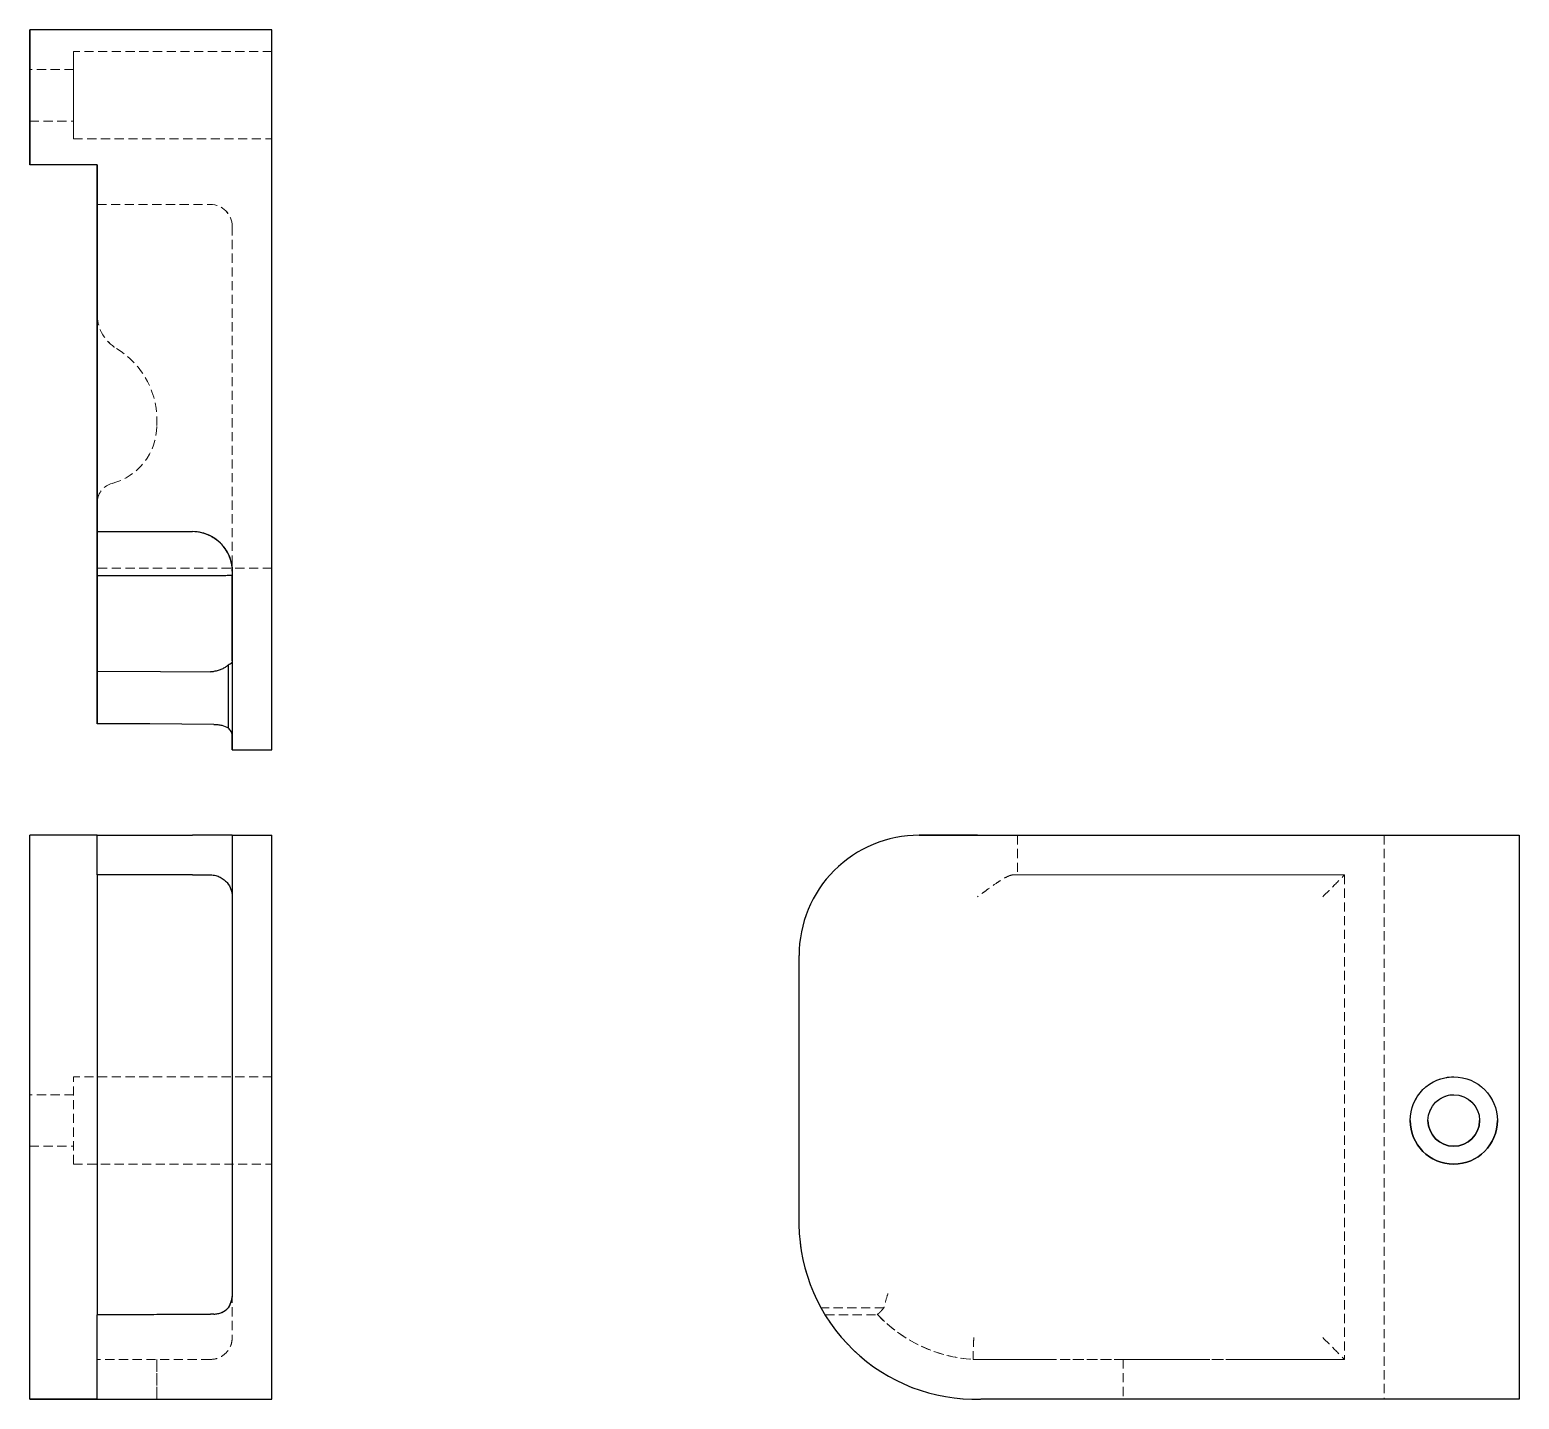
# Model space of a CAD drawing. Header units: millimetres. Extents: x 66 to 273, y 18 to 208.
import ezdxf

# ---------------------------------------------------------------- set-up
doc = ezdxf.new("R2010")
doc.units = ezdxf.units.MM
doc.linetypes.add('HIDDEN', pattern=[1.905, 1.27, -0.635])

msp = doc.modelspace()

# ---------------------------------------------------------------- linework, layer by layer
at = {"color": 7, "linetype": 'Continuous', "lineweight": 25}
for p, q in [((66.18, 208), (66.18, 189.26)), ((66.19, 208), (66.18, 208)), ((66.19, 189.26), (66.19, 208)), ((99.8, 208), (66.19, 208)), ((99.8, 124.69), (99.8, 208)), ((66.18, 189.26), (66.19, 189.26)), ((75.56, 189.26), (66.19, 189.26)), ((75.55, 189.26), (75.55, 168.47)), ((75.56, 138.31), (75.56, 189.26)), ((75.56, 183.75), (75.55, 183.75)), ((75.55, 168.47), (75.55, 183.75)), ((75.56, 183.75), (75.56, 138.31)), ((75.56, 168.23), (75.55, 168.47)), ((75.55, 168.47), (75.56, 168.22)), ((75.56, 142.53), (75.55, 142.35)), ((75.55, 142.35), (75.56, 142.52)), ((75.55, 132.16), (75.55, 142.35)), ((75.55, 142.35), (75.55, 133.22)), ((75.56, 138.31), (88.78, 138.31)), ((94.29, 132.8), (94.29, 124.69)), ((91.26, 132.16), (75.55, 132.16)), ((75.55, 111.63), (75.55, 118.94)), ((93.74, 119.78), (93.74, 111.05)), ((94.29, 108), (94.29, 108)), ((94.29, 108), (99.8, 108)), ((66.18, 17.85), (66.19, 96.15)), ((75.56, 96.15), (66.19, 96.15)), ((75.56, 90.64), (75.56, 96.15)), ((75.56, 96.15), (88.78, 96.15)), ((94.29, 96.15), (88.78, 96.15)), ((94.29, 96.15), (99.8, 96.15)), ((197.8, 96.15), (189.69, 96.15)), ((189.69, 96.15), (273, 96.15)), ((203.31, 96.15), (203.31, 96.15)), ((203.31, 96.15), (254.26, 96.15)), ((254.26, 96.15), (254.26, 96.15)), ((254.26, 96.15), (273, 96.15)), ((273, 96.15), (273, 96.15)), ((273, 96.15), (273, 17.84)), ((75.56, 90.64), (75.55, 29.53)), ((88.78, 90.64), (75.56, 90.64)), ((88.78, 90.64), (91.26, 90.64)), ((94.29, 79.45), (94.29, 42.1)), ((99.8, 42.1), (99.8, 79.45)), ((173, 42.1), (173, 79.45)), ((94.29, 32.51), (94.29, 32.51)), ((75.55, 29.53), (91.26, 29.65)), ((75.84, 29.53), (75.55, 29.53)), ((75.55, 29.53), (75.55, 29.53)), ((91.75, 29.65), (75.84, 29.53)), ((93.74, 30.52), (93.74, 30.52)), ((66.18, 17.85), (75.55, 17.85)), ((66.18, 17.85), (66.18, 17.85)), ((75.55, 17.85), (66.18, 17.85)), ((75.55, 17.84), (99.8, 17.83)), ((273, 17.84), (198.22, 17.84))]:
    msp.add_line(p, q, dxfattribs=at)
at = {"color": 7, "linetype": 'HIDDEN', "lineweight": 18}
for p, q in [((99.8, 208), (99.8, 133.22)), ((99.8, 204.97), (72.25, 204.97)), ((72.25, 202.49), (66.19, 202.49)), ((66.19, 195.33), (72.25, 195.33)), ((72.25, 192.85), (99.8, 192.85)), ((75.56, 183.75), (91.26, 183.75)), ((94.29, 180.72), (94.29, 132.8)), ((83.82, 153.02), (83.82, 153.02)), ((99.8, 133.22), (75.55, 133.22)), ((99.8, 108), (99.8, 108)), ((66.19, 96.15), (66.19, 96.15)), ((75.56, 96.15), (75.56, 96.15)), ((94.29, 96.15), (94.29, 96.15)), ((99.8, 96.15), (99.8, 96.15)), ((203.31, 96.15), (203.31, 90.64)), ((254.26, 96.15), (254.26, 17.85)), ((75.56, 90.64), (75.56, 90.64)), ((202.72, 90.64), (248.75, 90.64)), ((248.75, 90.64), (203.31, 90.64)), ((248.75, 90.64), (248.75, 23.36)), ((248.75, 90.64), (248.75, 90.64)), ((94.29, 87.61), (94.29, 87.61)), ((173, 79.45), (173, 79.45)), ((99.8, 62.6), (72.25, 62.61)), ((72.25, 60.12), (66.19, 60.12)), ((257.85, 56.54), (257.85, 56.54)), ((260.33, 56.54), (260.33, 56.54)), ((267.49, 56.54), (267.49, 56.54)), ((269.97, 56.54), (269.97, 56.54)), ((66.19, 52.96), (72.25, 52.96)), ((72.25, 50.48), (99.8, 50.48)), ((94.29, 32.51), (94.29, 26.39)), ((184.78, 30.52), (176.05, 30.52)), ((176.63, 29.53), (183.94, 29.53)), ((94.29, 26.39), (94.29, 26.39)), ((91.26, 23.36), (75.55, 23.36)), ((75.55, 23.36), (75.55, 23.36)), ((83.82, 23.36), (83.82, 17.85)), ((83.84, 17.85), (83.84, 23.36)), ((91.26, 23.36), (91.26, 23.36)), ((248.75, 23.36), (197.16, 23.36)), ((197.16, 23.36), (197.16, 23.36)), ((197.16, 23.36), (207.35, 23.36)), ((218.02, 23.36), (218.02, 17.85)), ((233.47, 23.36), (248.75, 23.36)), ((99.8, 17.84), (75.55, 17.85)), ((75.55, 17.85), (99.8, 17.84)), ((75.55, 17.85), (75.55, 17.85)), ((75.55, 17.85), (75.55, 17.85)), ((99.8, 17.84), (99.8, 17.84)), ((198.22, 17.84), (198.22, 17.85)), ((207.35, 17.85), (198.22, 17.85)), ((254.26, 17.85), (233.47, 17.85)), ((273, 17.85), (254.26, 17.85))]:
    msp.add_line(p, q, dxfattribs=at)
at = {"color": 7, "linetype": 'HIDDEN', "lineweight": 18, "flags": 128}
for points in [[(72.25, 198.91), (72.25, 199.72), (72.25, 200.51), (72.25, 201.28), (72.25, 202), (72.25, 202.67), (72.25, 203.27), (72.25, 203.79), (72.25, 204.23), (72.25, 204.57), (72.25, 204.81), (72.25, 204.94), (72.25, 204.97), (72.25, 204.89), (72.25, 204.7), (72.25, 204.41), (72.25, 204.02), (72.25, 203.54), (72.25, 202.98), (72.25, 202.34), (72.25, 201.65), (72.25, 200.9), (72.25, 200.12), (72.25, 199.32), (72.25, 198.51), (72.25, 197.71), (72.25, 196.92), (72.25, 196.18), (72.25, 195.48), (72.25, 194.85), (72.25, 194.28), (72.25, 193.8), (72.25, 193.41), (72.25, 193.12), (72.25, 192.94), (72.25, 192.85), (72.25, 192.88), (72.25, 193.02), (72.25, 193.26), (72.25, 193.6), (72.25, 194.03), (72.25, 194.56), (72.25, 195.16), (72.25, 195.82), (72.25, 196.55), (72.25, 197.31), (72.25, 198.1), (72.25, 198.91)], [(99.8, 198.91), (99.8, 199.72), (99.8, 200.51), (99.8, 201.28), (99.8, 202), (99.8, 202.67), (99.8, 203.27), (99.8, 203.79), (99.8, 204.23), (99.8, 204.57), (99.8, 204.81), (99.8, 204.94), (99.8, 204.97), (99.8, 204.89), (99.8, 204.7), (99.8, 204.41), (99.8, 204.02), (99.8, 203.54), (99.8, 202.98), (99.8, 202.34), (99.8, 201.65), (99.8, 200.9), (99.8, 200.12), (99.8, 199.32), (99.8, 198.51), (99.8, 197.71), (99.8, 196.92), (99.8, 196.18), (99.8, 195.48), (99.8, 194.85), (99.8, 194.28), (99.8, 193.8), (99.8, 193.41), (99.8, 193.12), (99.8, 192.94), (99.8, 192.85), (99.8, 192.88), (99.8, 193.02), (99.8, 193.26), (99.8, 193.6), (99.8, 194.03), (99.8, 194.56), (99.8, 195.16), (99.8, 195.82), (99.8, 196.55), (99.8, 197.31), (99.8, 198.1), (99.8, 198.91)], [(72.25, 198.91), (72.25, 199.53), (72.25, 200.14), (72.25, 200.7), (72.25, 201.22), (72.25, 201.66), (72.25, 202.01), (72.25, 202.28), (72.25, 202.44), (72.25, 202.49), (72.25, 202.44), (72.25, 202.28), (72.25, 202.01), (72.25, 201.66), (72.25, 201.22), (72.25, 200.7), (72.25, 200.14), (72.25, 199.53), (72.25, 198.91), (72.25, 198.29), (72.25, 197.69), (72.25, 197.12), (72.25, 196.61), (72.25, 196.17), (72.25, 195.81), (72.25, 195.55), (72.25, 195.39), (72.25, 195.33), (72.25, 195.39), (72.25, 195.55), (72.25, 195.81), (72.25, 196.17), (72.25, 196.61), (72.25, 197.12), (72.25, 197.69), (72.25, 198.29), (72.25, 198.91)], [(99.8, 133.22), (99.8, 131.6), (99.8, 129.98), (99.8, 128.37), (99.8, 126.78), (99.8, 125.22), (99.8, 123.69), (99.8, 122.19), (99.8, 120.75), (99.8, 119.35), (99.8, 118.01), (99.8, 116.74), (99.8, 115.53), (99.8, 114.4), (99.8, 113.34), (99.8, 112.38), (99.8, 111.5), (99.8, 110.71), (99.8, 110.01), (99.8, 109.42), (99.8, 108.93), (99.8, 108.54), (99.8, 108.25), (99.8, 108.07), (99.8, 108)], [(203.31, 90.64), (203.3, 90.64), (203.27, 90.64), (203.22, 90.64), (203.16, 90.64), (203.08, 90.64), (202.97, 90.64), (202.85, 90.64), (202.72, 90.64)], [(72.25, 50.48), (72.25, 50.5), (72.25, 50.6), (72.25, 50.82), (72.25, 51.13), (72.25, 51.55), (72.25, 52.05), (72.25, 52.63), (72.25, 53.28), (72.25, 53.99), (72.25, 54.75), (72.25, 55.54), (72.25, 56.34), (72.25, 57.15), (72.25, 57.95), (72.25, 58.72), (72.25, 59.46), (72.25, 60.14), (72.25, 60.76), (72.25, 61.3), (72.25, 61.76), (72.25, 62.13), (72.25, 62.39), (72.25, 62.55), (72.25, 62.61)], [(176.55, 29.65), (176.6, 29.58), (176.63, 29.53)], [(176.63, 29.53), (176.63, 29.53), (176.63, 29.53)], [(183.94, 29.53), (183.88, 29.6), (183.83, 29.65)], [(207.35, 23.36), (207.8, 23.36), (208.24, 23.36), (208.66, 23.36), (209.04, 23.36), (209.37, 23.36), (209.65, 23.36), (209.87, 23.36), (210.02, 23.36)], [(218.02, 23.36), (217.04, 23.36), (216.06, 23.36), (215.12, 23.36), (214.21, 23.36), (213.36, 23.36), (212.58, 23.36), (211.88, 23.36), (211.26, 23.36), (210.74, 23.36), (210.32, 23.36), (210.02, 23.36)], [(228.75, 23.36), (228.11, 23.36), (227.37, 23.36), (226.55, 23.36), (225.65, 23.36), (224.68, 23.36), (223.65, 23.36), (222.58, 23.36), (221.47, 23.36), (220.33, 23.36), (219.18, 23.36), (218.02, 23.36)], [(228.75, 23.36), (229.16, 23.36), (229.63, 23.36), (230.17, 23.36), (230.76, 23.36), (231.4, 23.36), (232.07, 23.36), (232.76, 23.36), (233.47, 23.36)], [(75.55, 17.85), (75.6, 17.85), (75.73, 17.85), (75.95, 17.85), (76.26, 17.85), (76.65, 17.85), (77.11, 17.85), (77.63, 17.85), (78.21, 17.85)], [(77.62, 17.85), (77.19, 17.85), (76.79, 17.85), (76.43, 17.85), (76.13, 17.85), (75.88, 17.85), (75.7, 17.85), (75.59, 17.85), (75.55, 17.85)], [(77.62, 17.85), (78.56, 17.85), (79.46, 17.85), (80.3, 17.85), (81.08, 17.85), (81.77, 17.85), (82.38, 17.85), (82.89, 17.85), (83.29, 17.85), (83.58, 17.85), (83.76, 17.85), (83.82, 17.85)], [(83.82, 17.85), (83.83, 17.85), (83.73, 17.85), (83.52, 17.85), (83.2, 17.85), (82.77, 17.85), (82.23, 17.85), (81.6, 17.85), (80.87, 17.85), (80.06, 17.85), (79.17, 17.85), (78.21, 17.85)], [(210.02, 17.85), (209.87, 17.85), (209.65, 17.85), (209.37, 17.85), (209.04, 17.85), (208.66, 17.85), (208.24, 17.85), (207.8, 17.85), (207.35, 17.85)], [(210.02, 17.85), (210.32, 17.85), (210.74, 17.85), (211.26, 17.85), (211.88, 17.85), (212.58, 17.85), (213.36, 17.85), (214.21, 17.85), (215.12, 17.85), (216.06, 17.85), (217.04, 17.85), (218.02, 17.85)], [(218.02, 17.85), (219.18, 17.85), (220.33, 17.85), (221.47, 17.85), (222.58, 17.85), (223.65, 17.85), (224.68, 17.85), (225.65, 17.85), (226.55, 17.85), (227.37, 17.85), (228.11, 17.85), (228.75, 17.85)], [(233.47, 17.85), (232.76, 17.85), (232.07, 17.85), (231.4, 17.85), (230.76, 17.85), (230.17, 17.85), (229.63, 17.85), (229.16, 17.85), (228.75, 17.85)]]:
    msp.add_lwpolyline(points, dxfattribs=at)
at = {"color": 7, "linetype": 'Continuous', "lineweight": 25, "flags": 128}
for points in [[(66.19, 198.91), (66.19, 198.29), (66.19, 197.69), (66.19, 197.12), (66.19, 196.61), (66.19, 196.17), (66.19, 195.81), (66.19, 195.55), (66.19, 195.39), (66.19, 195.33), (66.19, 195.39), (66.19, 195.55), (66.19, 195.81), (66.19, 196.17), (66.19, 196.61), (66.19, 197.12), (66.19, 197.69), (66.19, 198.29), (66.19, 198.91), (66.19, 199.53), (66.19, 200.14), (66.19, 200.7), (66.19, 201.22), (66.19, 201.66), (66.19, 202.01), (66.19, 202.28), (66.19, 202.44), (66.19, 202.49), (66.19, 202.44), (66.19, 202.28), (66.19, 202.01), (66.19, 201.66), (66.19, 201.22), (66.19, 200.7), (66.19, 200.14), (66.19, 199.53), (66.19, 198.91)], [(75.55, 133.22), (75.55, 131.51), (75.55, 129.8), (75.55, 128.1), (75.55, 126.43), (75.55, 124.79), (75.55, 123.18), (75.55, 121.62), (75.55, 120.12), (75.55, 118.67), (75.55, 117.29), (75.55, 115.99), (75.55, 114.76), (75.55, 113.63), (75.55, 112.58), (75.55, 111.63)], [(75.55, 118.94), (75.55, 120.01), (75.55, 121.16), (75.55, 122.37), (75.55, 123.64), (75.55, 124.97), (75.55, 126.34), (75.55, 127.76), (75.55, 129.2), (75.55, 130.67), (75.55, 132.16)], [(94.29, 120.35), (94.29, 121.27), (94.29, 122.26), (94.29, 123.34), (94.29, 124.48), (94.29, 125.67), (94.29, 126.92), (94.29, 128.21), (94.29, 129.54), (94.29, 130.89), (94.29, 132.26)], [(94.29, 124.69), (94.29, 123.31), (94.29, 121.94), (94.29, 120.59), (94.29, 119.27), (94.29, 117.98), (94.29, 116.74), (94.29, 115.56), (94.29, 114.44), (94.29, 113.38), (94.29, 112.41), (94.29, 111.52), (94.29, 110.71), (94.29, 110.01), (94.29, 109.4), (94.29, 108.9), (94.29, 108.51), (94.29, 108.23), (94.29, 108.06), (94.29, 108)], [(99.8, 108), (99.8, 108.06), (99.8, 108.23), (99.8, 108.51), (99.8, 108.9), (99.8, 109.4), (99.8, 110.01), (99.8, 110.71), (99.8, 111.52), (99.8, 112.41), (99.8, 113.38), (99.8, 114.44), (99.8, 115.56), (99.8, 116.74), (99.8, 117.98), (99.8, 119.27), (99.8, 120.59), (99.8, 121.94), (99.8, 123.31), (99.8, 124.69)], [(75.55, 118.94), (84.33, 118.88), (91.26, 118.83)], [(75.84, 111.63), (75.68, 111.63), (75.55, 111.63)], [(91.75, 111.55), (82.83, 111.6), (75.84, 111.63)], [(94.29, 108), (94.29, 108.04), (94.29, 108.15), (94.29, 108.32), (94.29, 108.55), (94.29, 108.84), (94.29, 109.19), (94.29, 109.6), (94.29, 110.07)], [(94.29, 96.15), (94.29, 96.09), (94.29, 95.92), (94.29, 95.64), (94.29, 95.25), (94.29, 94.74), (94.29, 94.14), (94.29, 93.43), (94.29, 92.63), (94.29, 91.74), (94.29, 90.76), (94.29, 89.71), (94.29, 88.59), (94.29, 87.4), (94.29, 86.16), (94.29, 84.87), (94.29, 83.55), (94.29, 82.2), (94.29, 80.83), (94.29, 79.45)], [(99.8, 79.45), (99.8, 80.83), (99.8, 82.2), (99.8, 83.55), (99.8, 84.87), (99.8, 86.16), (99.8, 87.4), (99.8, 88.59), (99.8, 89.71), (99.8, 90.76), (99.8, 91.74), (99.8, 92.63), (99.8, 93.43), (99.8, 94.14), (99.8, 94.74), (99.8, 95.25), (99.8, 95.64), (99.8, 95.92), (99.8, 96.09), (99.8, 96.15)], [(197.8, 96.15), (198.58, 96.15), (199.35, 96.15), (200.09, 96.15), (200.78, 96.15), (201.41, 96.15), (201.96, 96.15), (202.43, 96.15), (202.81, 96.15), (203.08, 96.15), (203.25, 96.15), (203.31, 96.15)], [(94.29, 42.1), (94.29, 40.86), (94.29, 39.63), (94.29, 38.41), (94.29, 37.2), (94.29, 36), (94.29, 34.81), (94.29, 33.65), (94.29, 32.51)], [(99.8, 17.83), (99.8, 17.85), (99.8, 17.97), (99.8, 18.19), (99.8, 18.52), (99.8, 18.95), (99.8, 19.49), (99.8, 20.12), (99.8, 20.86), (99.8, 21.68), (99.8, 22.6), (99.8, 23.6), (99.8, 24.69), (99.8, 25.85), (99.8, 27.09), (99.8, 28.39), (99.8, 29.75), (99.8, 31.17), (99.8, 32.64), (99.8, 34.15), (99.8, 35.69), (99.8, 37.27), (99.8, 38.86), (99.8, 40.48), (99.8, 42.1)], [(75.55, 17.84), (75.55, 17.86), (75.55, 17.99), (75.55, 18.24), (75.55, 18.61), (75.55, 19.09), (75.55, 19.69), (75.55, 20.4), (75.55, 21.22), (75.55, 22.13), (75.55, 23.15), (75.55, 24.26), (75.55, 25.46), (75.55, 26.74), (75.55, 28.1), (75.55, 29.53)]]:
    msp.add_lwpolyline(points, dxfattribs=at)
at = {"color": 7, "linetype": 'Continuous', "lineweight": 25}
for radius in [6.06, 3.58]:
    msp.add_circle((263.91, 56.54), radius, dxfattribs=at)
at = {"color": 7, "linetype": 'HIDDEN', "lineweight": 18}
for centre, radius, start, end in [((81.06, 168.47), 5.51, 182.5182, 238.8306), ((81.06, 168.47), 5.51, 182.6193, 238.8306), ((72.17, 153.77), 11.67, 356.3499, 58.8306), ((72.17, 153.77), 11.67, 356.3499, 58.8306), ((75.55, 153.02), 8.27, 284.4775, 0), ((75.55, 153.02), 8.27, 284.4775, 0), ((78.31, 142.35), 2.76, 104.4775, 176.4385), ((78.31, 142.35), 2.76, 104.4775, 176.2955), ((263.91, 56.54), 6.06, 90, 180.0022), ((263.91, 56.54), 6.06, 0.0022, 90), ((263.91, 56.54), 3.58, 90, 180.0022), ((263.91, 56.54), 3.58, 0.0022, 90), ((197.54, 42.38), 24.55, 180.6616, 203.7197), ((197.54, 42.38), 24.55, 211.5855, 271.5768), ((198.42, 43.3), 19.98, 223.0752, 266.3788), ((198.42, 43.3), 19.98, 223.5689, 266.3788)]:
    msp.add_arc(centre, radius, start, end, dxfattribs=at)
at = {"color": 7, "linetype": 'Continuous', "lineweight": 25}
for centre, radius, start, end in [((88.78, 132.8), 5.51, 0, 90), ((88.78, 132.8), 5.51, 63.2563, 90), ((189.69, 79.46), 16.69, 90, 180.0261), ((189.69, 79.46), 16.69, 90, 180.0261), ((263.91, 56.54), 6.06, 180.0022, 0.0022), ((263.91, 56.54), 3.58, 180.0022, 0.0022), ((197.54, 42.38), 24.55, 180.6616, 271.5768)]:
    msp.add_arc(centre, radius, start, end, dxfattribs=at)
at = {"color": 7, "linetype": 'HIDDEN', "lineweight": 18}
for centre, major_axis, ratio, start_param, end_param in [((91.26, 180.72), (2.14, 2.14), 0.999921, 5.497748, 7.068544), ((91.26, 180.72), (-2.09, 2.2), 0.999925, 3.952583, 5.523379), ((245.72, 87.61), (3.03, 3.03), 0.00004, 4.712349, 6.283146), ((245.72, 26.39), (3.03, -3.03), 0.000038, 4.71243, 6.283227)]:
    msp.add_ellipse(centre, major_axis=major_axis, ratio=ratio, start_param=start_param, end_param=end_param, dxfattribs=at)
at = {"color": 7, "linetype": 'Continuous', "lineweight": 25}
for points, knots in [([(91.26, 137.72), (91.52, 137.59), (91.77, 137.44), (92.22, 137.11), (92.44, 136.93), (92.83, 136.55), (93, 136.35), (93.31, 135.94), (93.46, 135.73), (93.82, 135.08), (94, 134.64), (94.18, 133.95), (94.22, 133.72), (94.28, 133.26), (94.29, 133.03), (94.29, 132.8)], [0, 0, 0, 0, 0.125, 0.125, 0.25, 0.25, 0.375, 0.375, 0.5, 0.5, 0.75, 0.75, 0.875, 0.875, 1, 1, 1, 1]), ([(94.29, 132.26), (94.29, 132.26), (94.29, 132.26), (94.28, 132.24), (94.2, 132.23), (93.89, 132.21), (93.67, 132.2), (93.1, 132.18), (92.77, 132.17), (92.04, 132.16), (91.65, 132.16), (91.26, 132.16)], [-0.17279199, -0.17279199, -0.17279199, -0.17279199, -0.1722043, -0.1722043, -0.15055198, -0.15055198, -0.1290594, -0.1290594, -0.10757806, -0.10757806, -0.08610215, -0.08610215, -0.08610215, -0.08610215]), ([(94.29, 120.35), (94.29, 120.35), (94.29, 120.34), (94.29, 120.19), (94.19, 120.04), (93.93, 119.86), (93.84, 119.82), (93.74, 119.78)], [-0.69777827, -0.69777827, -0.69777827, -0.69777827, -0.69726699, -0.69726699, -0.66162906, -0.66162906, -0.64674432, -0.64674432, -0.64674432, -0.64674432]), ([(93.74, 119.78), (93.72, 119.76), (93.6, 119.65), (93.39, 119.5), (93.1, 119.33), (92.86, 119.22), (92.6, 119.12), (92.33, 119.03), (92.05, 118.95), (91.85, 118.9), (91.75, 118.88)], [0, 0, 0, 0, 0.029747, 0.26153, 0.38346, 0.507394, 0.628286, 0.750554, 0.874395, 1, 1, 1, 1]), ([(91.75, 111.55), (91.95, 111.55), (92.13, 111.54), (92.5, 111.49), (92.69, 111.46), (93.19, 111.32), (93.49, 111.2), (93.74, 111.05)], [0, 0, 0, 0, 0.25, 0.25, 0.5, 0.5, 1, 1, 1, 1]), ([(94.29, 110.07), (94.29, 110.23), (94.24, 110.39), (94.06, 110.72), (93.92, 110.89), (93.74, 111.05)], [0, 0, 0, 0, 0.5, 0.5, 1, 1, 1, 1]), ([(91.26, 90.64), (91.52, 90.64), (91.77, 90.61), (92.22, 90.49), (92.44, 90.41), (92.83, 90.22), (93, 90.1), (93.31, 89.85), (93.46, 89.71), (93.82, 89.28), (94, 88.96), (94.18, 88.46), (94.22, 88.29), (94.28, 87.95), (94.29, 87.78), (94.29, 87.61)], [0, 0, 0, 0, 0.125, 0.125, 0.25, 0.25, 0.375, 0.375, 0.5, 0.5, 0.75, 0.75, 0.875, 0.875, 1, 1, 1, 1]), ([(94.29, 32.51), (94.29, 32.15), (94.24, 31.81), (94.06, 31.14), (93.92, 30.82), (93.74, 30.52)], [0, 0, 0, 0, 0.5, 0.5, 1, 1, 1, 1]), ([(94.29, 32.51), (94.29, 32.5), (94.29, 32.49), (94.29, 32.01), (94.19, 31.53), (93.93, 30.88), (93.84, 30.7), (93.74, 30.52)], [-0.69777827, -0.69777827, -0.69777827, -0.69777827, -0.69726699, -0.69726699, -0.66162906, -0.66162906, -0.64674432, -0.64674432, -0.64674432, -0.64674432]), ([(91.75, 29.65), (91.95, 29.66), (92.13, 29.68), (92.5, 29.76), (92.69, 29.82), (93.19, 30.04), (93.49, 30.26), (93.74, 30.52)], [0, 0, 0, 0, 0.25, 0.25, 0.5, 0.5, 1, 1, 1, 1])]:
    msp.add_open_spline(points, degree=3, knots=knots, dxfattribs=at)
for points in [[(91.75, 118.88), (91.59, 118.84), (91.42, 118.82), (91.26, 118.83)], [(91.75, 29.65), (91.59, 29.65), (91.42, 29.65), (91.26, 29.65)]]:
    msp.add_open_spline(points, degree=3, dxfattribs=at)
at = {"color": 7, "linetype": 'HIDDEN', "lineweight": 18}
for points, knots in [([(202.72, 90.64), (202.59, 90.64), (202.44, 90.61), (202.11, 90.49), (201.93, 90.41), (201.55, 90.22), (201.35, 90.1), (200.94, 89.85), (200.73, 89.71), (200.08, 89.28), (199.64, 88.96), (198.95, 88.46), (198.72, 88.29), (198.26, 87.95), (198.03, 87.78), (197.8, 87.61)], [0, 0, 0, 0, 0.125, 0.125, 0.25, 0.25, 0.375, 0.375, 0.5, 0.5, 0.75, 0.75, 0.875, 0.875, 1, 1, 1, 1]), ([(175.07, 32.51), (175.23, 32.15), (175.39, 31.81), (175.72, 31.14), (175.89, 30.82), (176.05, 30.52)], [0, 0, 0, 0, 0.5, 0.5, 1, 1, 1, 1]), ([(185.35, 32.51), (185.35, 32.5), (185.34, 32.49), (185.19, 32.01), (185.04, 31.53), (184.86, 30.88), (184.82, 30.7), (184.78, 30.52)], [-0.69777827, -0.69777827, -0.69777827, -0.69777827, -0.69726699, -0.69726699, -0.66162906, -0.66162906, -0.64674432, -0.64674432, -0.64674432, -0.64674432]), ([(93.74, 30.52), (93.72, 30.51), (93.6, 30.38), (93.39, 30.2), (93.1, 30.01), (92.86, 29.89), (92.6, 29.79), (92.33, 29.72), (92.05, 29.67), (91.85, 29.66), (91.75, 29.65)], [0, 0, 0, 0, 0.029747, 0.26153, 0.38346, 0.507394, 0.628286, 0.750554, 0.874395, 1, 1, 1, 1]), ([(176.55, 29.65), (176.55, 29.66), (176.54, 29.68), (176.49, 29.76), (176.46, 29.82), (176.32, 30.04), (176.2, 30.26), (176.05, 30.52)], [0, 0, 0, 0, 0.25, 0.25, 0.5, 0.5, 1, 1, 1, 1]), ([(184.78, 30.52), (184.76, 30.51), (184.65, 30.38), (184.5, 30.2), (184.33, 30.01), (184.22, 29.89), (184.12, 29.79), (184.03, 29.72), (183.95, 29.67), (183.9, 29.66), (183.88, 29.65)], [0, 0, 0, 0, 0.029747, 0.26153, 0.38346, 0.507394, 0.628286, 0.750554, 0.874395, 1, 1, 1, 1]), ([(94.29, 26.39), (94.29, 26.38), (94.29, 26.36), (94.28, 25.96), (94.2, 25.56), (93.89, 24.83), (93.67, 24.51), (93.1, 23.95), (92.77, 23.73), (92.04, 23.43), (91.65, 23.36), (91.26, 23.36)], [-0.17279199, -0.17279199, -0.17279199, -0.17279199, -0.1722043, -0.1722043, -0.15055198, -0.15055198, -0.1290594, -0.1290594, -0.10757806, -0.10757806, -0.08610215, -0.08610215, -0.08610215, -0.08610215]), ([(197.26, 26.39), (197.26, 26.38), (197.26, 26.36), (197.24, 25.96), (197.23, 25.56), (197.21, 24.83), (197.2, 24.51), (197.18, 23.95), (197.17, 23.73), (197.16, 23.43), (197.16, 23.36), (197.16, 23.36)], [-0.17279199, -0.17279199, -0.17279199, -0.17279199, -0.1722043, -0.1722043, -0.15055198, -0.15055198, -0.1290594, -0.1290594, -0.10757806, -0.10757806, -0.08610215, -0.08610215, -0.08610215, -0.08610215])]:
    msp.add_open_spline(points, degree=3, knots=knots, dxfattribs=at)
msp.add_open_spline([(183.88, 29.65), (183.84, 29.65), (183.82, 29.65), (183.83, 29.65)], degree=3, dxfattribs=at)

doc.saveas('drawing.dxf')
